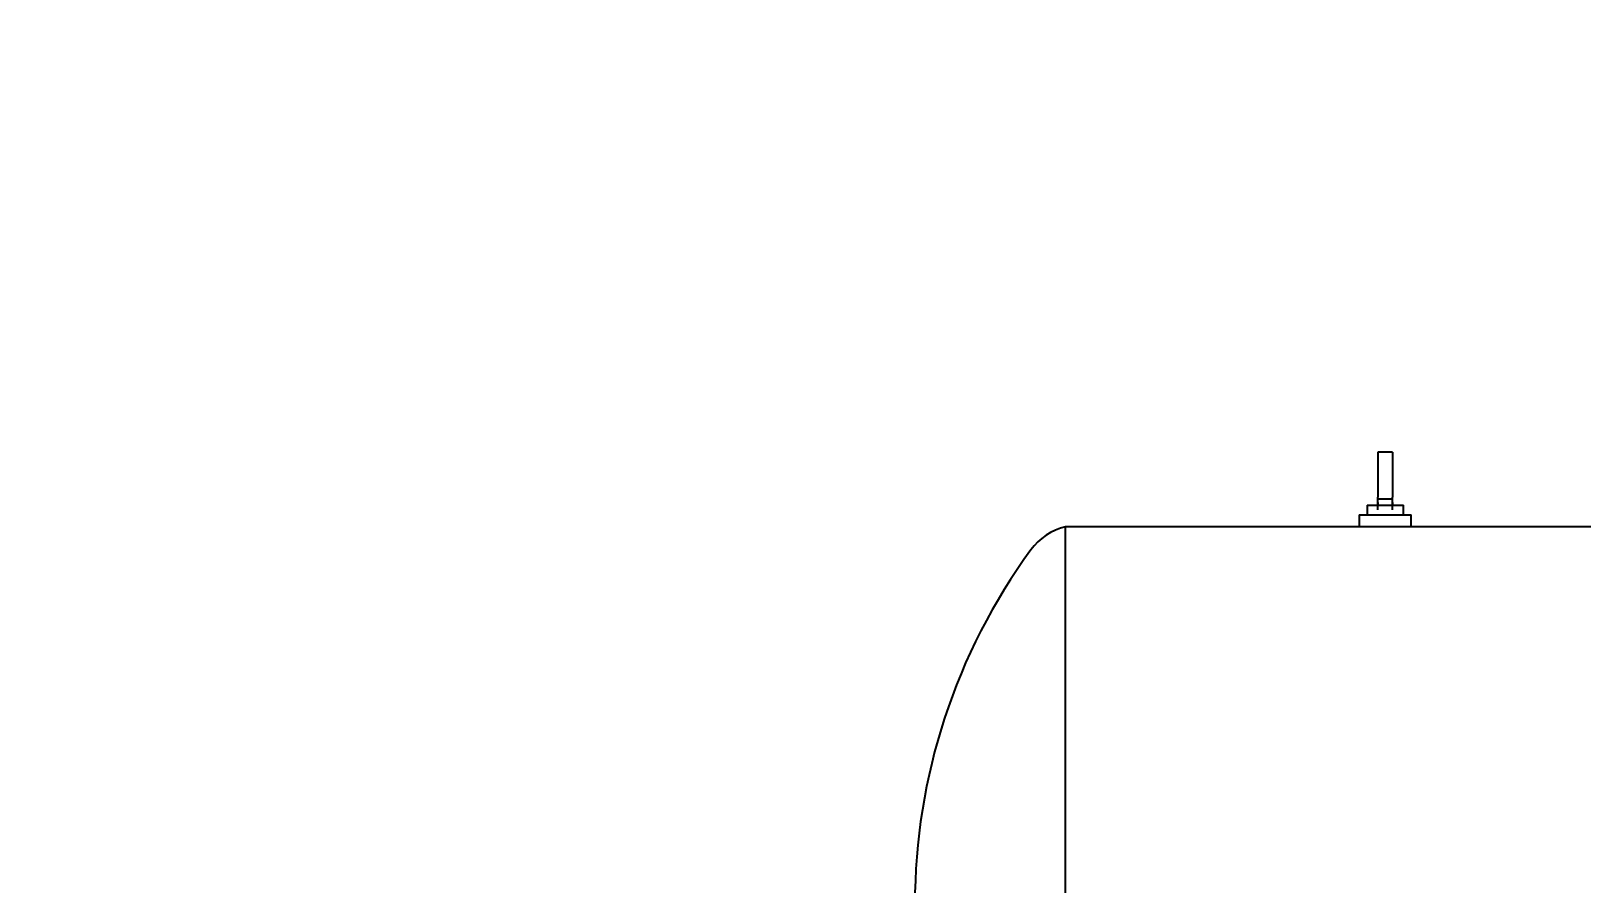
# Model space of a CAD drawing. Header units: millimetres. Extents: x -4 to 3776, y -4 to 4079.
# Drawn here: x 246.24 to 252, y 466.91 to 470.08 of the extents above; entities that cross this region are included whole.
import ezdxf
from ezdxf import colors
from ezdxf.entities.mleader import LeaderData, LeaderLine
from ezdxf.math import Vec2, Vec3

# ---------------------------------------------------------------- set-up
doc = ezdxf.new("R2010")
doc.units = ezdxf.units.MM
doc.layers.add('BK_kedu', color=255, linetype='Continuous')
doc.layers.add('EQUIPMENT', color=3, linetype='Continuous')
doc.styles.get("Standard").update_dxf_attribs({"font": 'arial.ttf'})

# ---------------------------------------------------------------- blocks, each defined once
blk = doc.blocks.new('fa dong ji')
at = {"layer": 'EQUIPMENT', "color": 3, "linetype": 'Continuous'}
for p, q in [((2.745, 22.05), (2.745, 21.8828)), ((2.799, 22.05), (2.745, 22.05)), ((2.799, 22.05), (2.799, 21.8828)), ((2.7045, 21.8537), (2.8395, 21.8537)), ((2.7045, 21.8537), (2.7045, 21.8177)), ((2.745, 21.8364), (2.745, 21.8828)), ((2.799, 21.8757), (2.745, 21.8757)), ((2.745, 21.8634), (2.745, 21.8537)), ((2.799, 21.8364), (2.799, 21.8828)), ((2.799, 21.8634), (2.799, 21.8537)), ((2.8395, 21.8177), (2.8395, 21.8537)), ((2.6757, 21.8177), (2.8683, 21.8177)), ((2.6757, 21.8177), (2.6757, 21.7728)), ((2.8683, 21.7728), (2.8683, 21.8177)), ((1.584, 18.9468), (1.584, 21.7728)), ((13.68, 21.7728), (1.584, 21.7728))]:
    blk.add_line(p, q, dxfattribs=at)
for centre, radius, start, end in [((1.6364, 21.554), 0.225, 103.47724, 143.8084), ((3.2562, 20.3689), 2.232, 143.8084, 180)]:
    blk.add_arc(centre, radius, start, end, dxfattribs=at)

msp = doc.modelspace()

# ---------------------------------------------------------------- block references
at = {"color": 4, "lineweight": 25}
msp.add_blockref('fa dong ji', (248.5042, 446.4596), dxfattribs=at)

# ---------------------------------------------------------------- leaders
at = {"layer": 'BK_kedu'}
ml = msp.add_multileader_mtext('Standard', dxfattribs=at)
ml.set_content('', color=256)
ml.set_leader_properties()
ml.build(insert=Vec2(0, 0))
ml.multileader.update_dxf_attribs({"text_right_attachment_type": 6, "dogleg_length": 0.36, "arrow_head_size": 0.18})
ctx = ml.context
ctx.base_point, ctx.char_height, ctx.arrow_head_size, ctx.landing_gap_size, ctx.plane_origin = Vec3(3775.9986, 4079.3284), 0.18, 0.18, 0.09, Vec3(3774.6386, 4079.3284)
ctx.right_attachment = 6
notes = []
notes.append((ctx, [(0, (0, 0, 0), (0, 0), (1, 0), 1, [])]))
ctx.mtext.insert, ctx.mtext.flow_direction = Vec3(3776.0886, 4079.4184), 5
for ctx, leaders in notes:
    for number, flags, end, landing, length, lines in leaders:
        leader = LeaderData()
        leader.index, (leader.has_last_leader_line, leader.has_dogleg_vector, leader.attachment_direction) = number, flags
        leader.last_leader_point, leader.dogleg_vector, leader.dogleg_length = Vec3(end), Vec3(landing), length
        for number, points, colour, breaks in lines:
            line = LeaderLine()
            line.index, line.vertices, line.color, line.breaks = number, Vec3.list(points), colors.encode_raw_color(colour), breaks
            leader.lines.append(line)
        ctx.leaders.append(leader)

doc.saveas('drawing.dxf')
